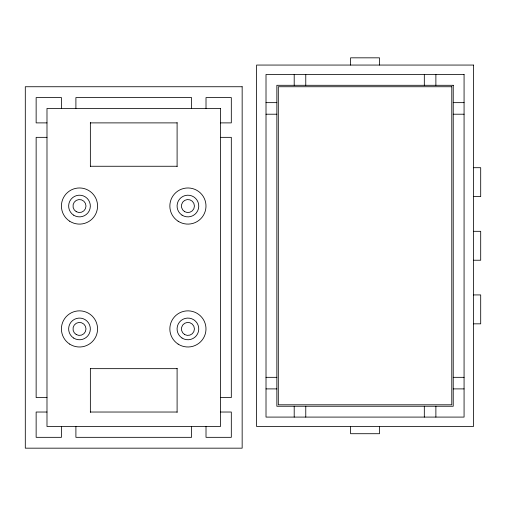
<?xml version="1.0" encoding="UTF-8"?>
<svg xmlns="http://www.w3.org/2000/svg" width="506" height="506" viewBox="0 0 506 506"><rect width="100%" height="100%" fill="white"/><g stroke="black" fill="none" stroke-linecap="round" stroke-linejoin="round"><path stroke-width="0.76" d="M266.011 102.648L276.852 102.648M453.231 102.648L464.072 102.648M266.011 114.211L276.852 114.211M453.231 114.211L464.072 114.211M46.988 122.888L36.141 122.888L36.141 97.588L61.441 97.588L61.441 108.429M90.359 122.888L177.1 122.888M220.471 122.888L231.312 122.888L231.312 97.588L206.012 97.588L206.012 108.429M46.988 137.341L36.141 137.341L36.141 397.571L46.988 397.571M220.471 137.341L231.312 137.341L231.312 397.571L220.471 397.571M90.359 166.259L177.1 166.259M473.471 167.701L480.7 167.701L480.7 196.619L473.471 196.619M473.471 231.312L480.7 231.312L480.7 260.229L473.471 260.229M473.471 294.928L480.7 294.928L480.7 323.834L473.471 323.834M90.359 368.659L177.1 368.659M266.011 377.331L276.852 377.331M453.231 377.331L464.072 377.331M266.011 388.899L276.852 388.899M453.231 388.899L464.072 388.899M46.988 412.029L36.141 412.029L36.141 437.329L61.441 437.329L61.441 426.488M90.359 412.029L177.1 412.029M220.471 412.029L231.312 412.029L231.312 437.329L206.012 437.329L206.012 426.488M435.881 74.452L435.881 85.299M435.881 406.248L435.881 417.089M424.319 74.452L424.319 85.299M424.319 406.248L424.319 417.089M379.5 65.059L379.5 57.829L350.588 57.829L350.588 65.059M379.5 426.488L379.5 433.712L350.588 433.712L350.588 426.488M305.769 74.452L305.769 85.299M305.769 406.248L305.769 417.089M294.201 74.452L294.201 85.299M294.201 406.248L294.201 417.089M191.559 108.429L191.559 97.588L75.9 97.588L75.9 108.429M191.559 426.488L191.559 437.329L75.9 437.329L75.9 426.488M177.1 122.572L177.1 166.569M177.1 368.343L177.1 412.346M90.359 122.572L90.359 166.569M90.359 368.343L90.359 412.346M473.471 65.059L256.612 65.059L256.612 426.488L473.471 426.488L473.471 65.059M464.072 74.452L266.011 74.452L266.011 417.089L464.072 417.089L464.072 74.452M453.231 85.299L276.852 85.299L276.852 406.248L453.231 406.248L453.231 85.299M242.159 86.741L25.3 86.741L25.3 448.171L242.159 448.171L242.159 86.741M451.788 86.741L278.3 86.741L278.3 404.8L451.788 404.8L451.788 86.741M220.471 108.429L46.988 108.429L46.988 426.488L220.471 426.488L220.471 108.429M76.242 211.672A6.508 6.508 0 0 0 85.995 206.037A6.508 6.508 0 0 0 76.242 200.401A6.508 6.508 0 0 0 76.242 211.672M73.61 215.145A10.841 10.841 0 0 0 90.321 206.575A10.841 10.841 0 0 0 74.546 196.391A10.841 10.841 0 0 0 73.61 215.145M69.689 221.217A18.071 18.071 0 0 0 97.544 206.935A18.071 18.071 0 0 0 71.245 189.959A18.071 18.071 0 0 0 69.689 221.217M76.242 334.555A6.508 6.508 0 0 0 85.995 328.925A6.508 6.508 0 0 0 76.242 323.29A6.508 6.508 0 0 0 76.242 334.555M73.61 338.033A10.841 10.841 0 0 0 90.321 329.463A10.841 10.841 0 0 0 74.546 319.273A10.841 10.841 0 0 0 73.61 338.033M69.689 344.105A18.071 18.071 0 0 0 97.544 329.823A18.071 18.071 0 0 0 71.245 312.841A18.071 18.071 0 0 0 69.689 344.105M184.665 334.555A6.508 6.508 0 0 0 194.424 328.925A6.508 6.508 0 0 0 184.665 323.29A6.508 6.508 0 0 0 184.665 334.555M182.04 338.033A10.841 10.841 0 0 0 198.75 329.463A10.841 10.841 0 0 0 182.97 319.273A10.841 10.841 0 0 0 182.04 338.033M178.118 344.105A18.071 18.071 0 0 0 205.967 329.823A18.071 18.071 0 0 0 179.674 312.841A18.071 18.071 0 0 0 178.118 344.105M184.665 211.672A6.508 6.508 0 0 0 194.424 206.037A6.508 6.508 0 0 0 184.665 200.401A6.508 6.508 0 0 0 184.665 211.672M182.04 215.145A10.841 10.841 0 0 0 198.75 206.575A10.841 10.841 0 0 0 182.97 196.391A10.841 10.841 0 0 0 182.04 215.145M178.118 221.217A18.071 18.071 0 0 0 205.967 206.935A18.071 18.071 0 0 0 179.674 189.959A18.071 18.071 0 0 0 178.118 221.217"/></g></svg>
